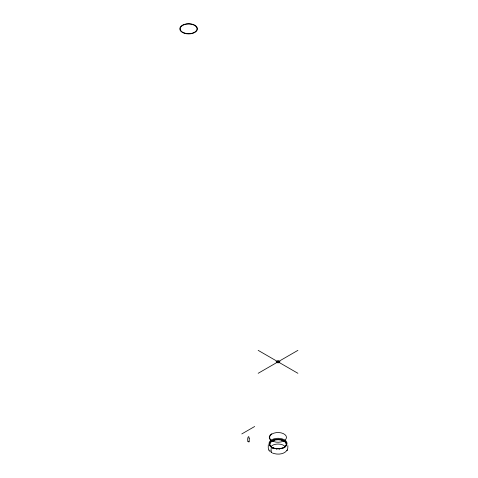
<?xml version="1.0" encoding="UTF-8"?>
<svg xmlns="http://www.w3.org/2000/svg" width="478" height="478" viewBox="0 0 478 478"><rect width="100%" height="100%" fill="white"/><g stroke="black" fill="none" stroke-linecap="round" stroke-linejoin="round"><path stroke-width="0.72" d="M271.056 450.258L271.098 449.338A7.463 4.308 -60 0 1 271.426 447.432L271.677 447.145L272.078 447.719M268.283 444.713L268.254 447.892L268.923 450.139M249.05 441.732L249.199 441.027A14.059 8.114 60 0 0 249.247 439.64L249.205 438.726M287.153 450.139L287.786 448.233L287.881 445.615M272.43 453.03C277.162 454.847 283.872 454.68 287.093 450.234M287.003 450.395L287.242 449.971M271.677 445.825C274.725 443.453 281.351 443.453 284.398 445.825M271.839 452.397L271.791 452.421A0.968 0.556 -60 0 1 271.175 452.457M258.168 373.3L297.908 350.356M241.796 433.934L254.666 426.501M258.168 350.356L297.908 373.3M269.956 451.459L268.833 449.977M271.259 452.343L271.11 451.644M247.873 441.176L247.682 439.963A11.813 6.817 60 0 1 247.706 438.786C247.658 438.242 248.315 435.966 248.877 436.82A7.463 4.308 60 0 1 249.181 438.714M273.792 448.615A8.257 4.768 0 0 1 271.247 441.809A8.257 4.768 0 0 1 283.179 440.788A8.257 4.768 0 0 1 284.159 447.725M274.247 448.621A8.431 4.87 0 0 1 271.438 441.248A8.431 4.87 0 0 1 284.518 441.158A8.431 4.87 0 0 1 282.014 448.567M279.684 449.051A8.431 4.87 0 0 1 279.277 449.093M276.804 449.087A8.431 4.87 0 0 1 276.392 449.051M271.05 451.686A14.059 8.168 -59.7 0 1 270.996 450.294M271.797 440.997A8.825 5.097 0 0 1 271.797 433.791M249.128 441.839A0.968 0.556 60 0 1 248.554 441.851L248.393 441.732A1.225 0.711 60 0 1 247.825 441.23M278.041 360.681L276.051 361.828L278.041 362.975L280.024 361.828L278.041 360.681M273.822 448.262A8.431 4.87 0 0 0 286.471 444.044A8.431 4.87 0 0 0 273.828 439.826A8.431 4.87 0 0 0 273.822 448.262M273.541 447.97A8.998 5.192 0 0 0 287.039 443.47A8.998 5.192 0 0 0 273.541 438.971A8.998 5.192 0 0 0 273.541 447.97M273.822 441.606A8.431 4.87 0 0 0 286.471 437.394A8.431 4.87 0 0 0 273.822 433.176A8.431 4.87 0 0 0 273.822 441.606M184.4 33.036A8.431 4.87 0 0 0 197.044 28.823A8.431 4.87 0 0 0 184.4 24.605A8.431 4.87 0 0 0 184.4 33.036M182.375 32.426A8.825 5.097 0 0 0 197.139 30.138A8.825 5.097 0 0 0 186.33 23.9A8.825 5.097 0 0 0 182.375 32.426"/></g></svg>
